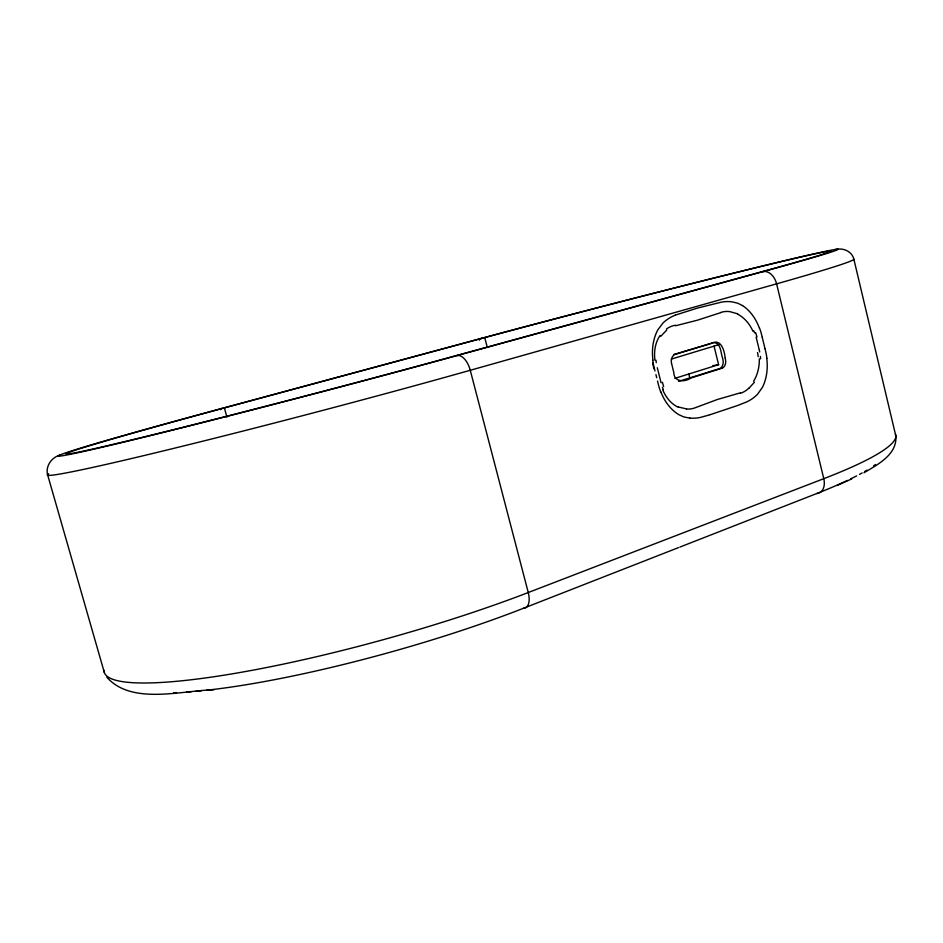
<?xml version="1.0" encoding="UTF-8"?>
<svg xmlns="http://www.w3.org/2000/svg" width="943" height="943" viewBox="0 0 943 943"><rect width="100%" height="100%" fill="white"/><g stroke="black" fill="none" stroke-linecap="round" stroke-linejoin="round"><path stroke-width="1.41" d="M660.784 336.286L666.713 330.085M754.435 382.21L748.825 388.398M863.953 472.785C877.473 464.687 897.347 454.656 895.85 436.055L853.839 259.101C851.859 251.144 843.066 247.632 835.581 249.471M59.645 455.221C51.417 457.603 45.335 466.302 47.633 474.859L104.308 672.418M837.089 485.48L851.659 478.95M719.639 368.583L678.583 381.385M722.126 368.171L691.03 377.99C684.677 382.339 673.95 382.245 673.797 372.473M206.717 690.217A264.936 43.295 -15.6 0 0 523.2 608.376L678.571 547.588M679.891 547.07L816.756 493.531A234.677 34.089 -13.8 0 0 847.415 480.435M675.424 315.068L697.455 308.078L721.69 302.09A57.24 43.378 81 0 1 732.298 301.89L737.768 303.222L742.53 305.603M737.956 405.36L746.255 402.107A55.967 42.411 80.6 0 0 757.606 394.174L762.51 387.219A42.883 32.463 81.1 0 0 766.742 358.352M737.402 405.573L709.902 414.767M675.259 354.379L675.459 354.309A21.453 16.656 81.1 0 1 676.06 354.12L711.057 343.582M720.617 312.675L697.337 320.219L675.471 325.795M674.787 378.391L718.613 364.682L714.04 346.14M711.494 343.169L712.66 342.804M681.424 352.222L673.821 354.509M682.225 351.987L684.606 351.267M685.007 351.15L687.789 350.313M687.977 350.254L690.948 349.358M691.738 349.122L693.907 348.462M694.496 348.285L697.054 347.519M697.254 347.46L700.201 346.564M701.179 346.27L703.325 345.621M706.448 344.69L703.914 345.444M708.782 343.983L706.837 344.572M711.446 343.464C720.829 337.912 724.625 350.761 725.049 357.703M671.369 359.071L718.943 344.643M711.305 343.228L710.527 343.452M709.313 414.932L704.221 416.393M703.938 416.476L700.79 417.313A58.442 45.134 80.7 0 1 689.793 418.091M457.096 355.57L762.875 271.655A237.353 3.772 -14.5 0 0 788.973 259.62A237.353 3.772 -14.5 0 0 481.708 338.301L221.923 408.437A268.354 4.809 -14.7 0 0 87.192 450.671A268.354 4.809 -14.7 0 0 457.096 355.57A17.08 8.923 74.2 0 1 470.262 370.281L528.257 592.534A16.915 8.676 69.2 0 1 523.2 608.376M224.375 407.895L484.737 337.582A230.622 3.666 -14.5 0 1 783.692 261.022A230.622 3.666 -14.5 0 1 757.842 272.845L452.758 356.548A260.692 4.668 -14.7 0 1 93.994 448.774A260.692 4.668 -14.7 0 1 224.375 407.895L226.933 417.183M740.279 392.877L717.529 399.443L695.793 407.529A32.934 23.705 53.6 0 1 686.528 409.038M712.814 365.66L718.613 364.682M713.45 342.627C721.195 342.521 720.664 353.165 722.562 358.128M213.872 689.793C181.61 690.441 131.666 705.352 106.842 677.239M686.504 408.92L678.418 406.999M689.793 418.079L684.04 417.006L678.984 414.767A43.991 33.983 81.3 0 1 660.89 391.875M737.744 313.842L729.917 311.661A32.416 23.905 -72 0 0 720.605 312.487M753.716 330.722L754.695 332.962M663.33 389.636L662.422 387.278M660.713 391.958L659.629 388.929A52.289 40.29 81.2 0 1 658.556 385.227L657.519 381.031M759.528 328.011L760.529 330.922A51.452 39.076 80.5 0 1 761.543 334.47L762.192 337.17M756.109 337.24L756.581 339.056M654.996 370.964L654.018 367.157A52.336 40.349 80.5 0 1 653.228 363.35L652.745 360.12M661.067 382.811L660.348 379.935M484.737 337.582L487.283 347.378M765.021 348.757L762.239 337.358M765.068 348.945L765.728 351.645A51.57 39.158 81.1 0 1 766.47 355.252L766.918 358.328M657.919 370.234L657.295 367.735M756.675 339.421L758.325 346.069M725.179 358.21L725.485 359.495A7.744 5.906 80.9 0 1 722.173 368.3M722.692 358.646L722.998 359.92A7.733 5.894 80.9 0 1 719.674 368.701M672.241 366.202L671.522 363.326M673.608 371.695L672.43 366.992M658.167 371.2L660.112 378.968M655.939 374.63L656.717 377.742M688.767 373.829L689.805 378.013M759.198 349.782L758.502 346.8M759.292 350.148L759.704 351.975M656.281 362.725L655.963 360.167M760.412 356.43L760.588 358.894M671.487 363.338A7.933 6.165 80.6 0 1 675.223 354.262M853.839 259.101A250.697 6.118 -14.5 0 1 776.596 283.843L470.262 370.281A283.525 7.792 -14.8 0 1 179.924 446.841A283.525 7.792 -14.8 0 1 48.706 473.763M762.875 271.655A14.899 10.373 75.4 0 1 776.596 283.843L823.781 478.679A14.782 10.114 67.2 0 1 816.756 493.531M895.449 434.287A248.221 34.042 -13.9 0 1 823.781 478.679L528.257 592.534A280.354 43.284 -15.5 0 1 248.551 670.98A280.354 43.284 -15.5 0 1 103.989 670.225M875.493 464.522A234.677 34.089 -13.8 0 1 873.583 465.901M867.03 470.121A234.677 34.089 -13.8 0 1 864.66 471.524M862.138 472.938A234.677 34.089 -13.8 0 1 859.486 474.388M856.68 475.861A234.677 34.089 -13.8 0 1 850.645 478.891M479.268 340.199A11.528 6.2 74.7 0 1 481.708 338.301M220.367 409.71A12.801 4.998 73.9 0 1 221.923 408.437M201.26 690.795A264.936 43.295 -15.6 0 1 195.967 691.302M191.24 691.702A264.936 43.295 -15.6 0 1 186.655 692.056M176.553 692.634A264.936 43.295 -15.6 0 1 173.818 692.74M755.52 332.573A35.327 32.062 84.1 0 1 756.993 336.969M737.662 314.184A33.759 26.121 77.3 0 1 752.927 331.205M666.418 329.024A33.158 22.75 -78.8 0 1 675.483 325.229M654.937 360.179A34.526 26.51 72.1 0 1 660.076 335.496M653.959 368.796A37.119 26.333 77.5 0 1 652.745 363.02M663.648 386.5A35.987 20.805 79.3 0 1 662.41 382.28M678.359 407.293A34.49 26.062 84.2 0 1 662.799 389.989M748.707 388.268A32.298 25.673 56.2 0 1 740.455 393.278M759.304 358.941A33.606 25.437 89.2 0 1 753.587 381.278M757.535 352.541A35.15 28.785 84.9 0 1 758.172 356.678M742.554 305.556A43.142 32.675 80.4 0 1 759.374 328.093M675.436 315.115A57.099 44.097 81 0 0 663.177 322.801L657.79 329.885A43.944 33.972 80.5 0 0 652.933 360.096"/></g></svg>
